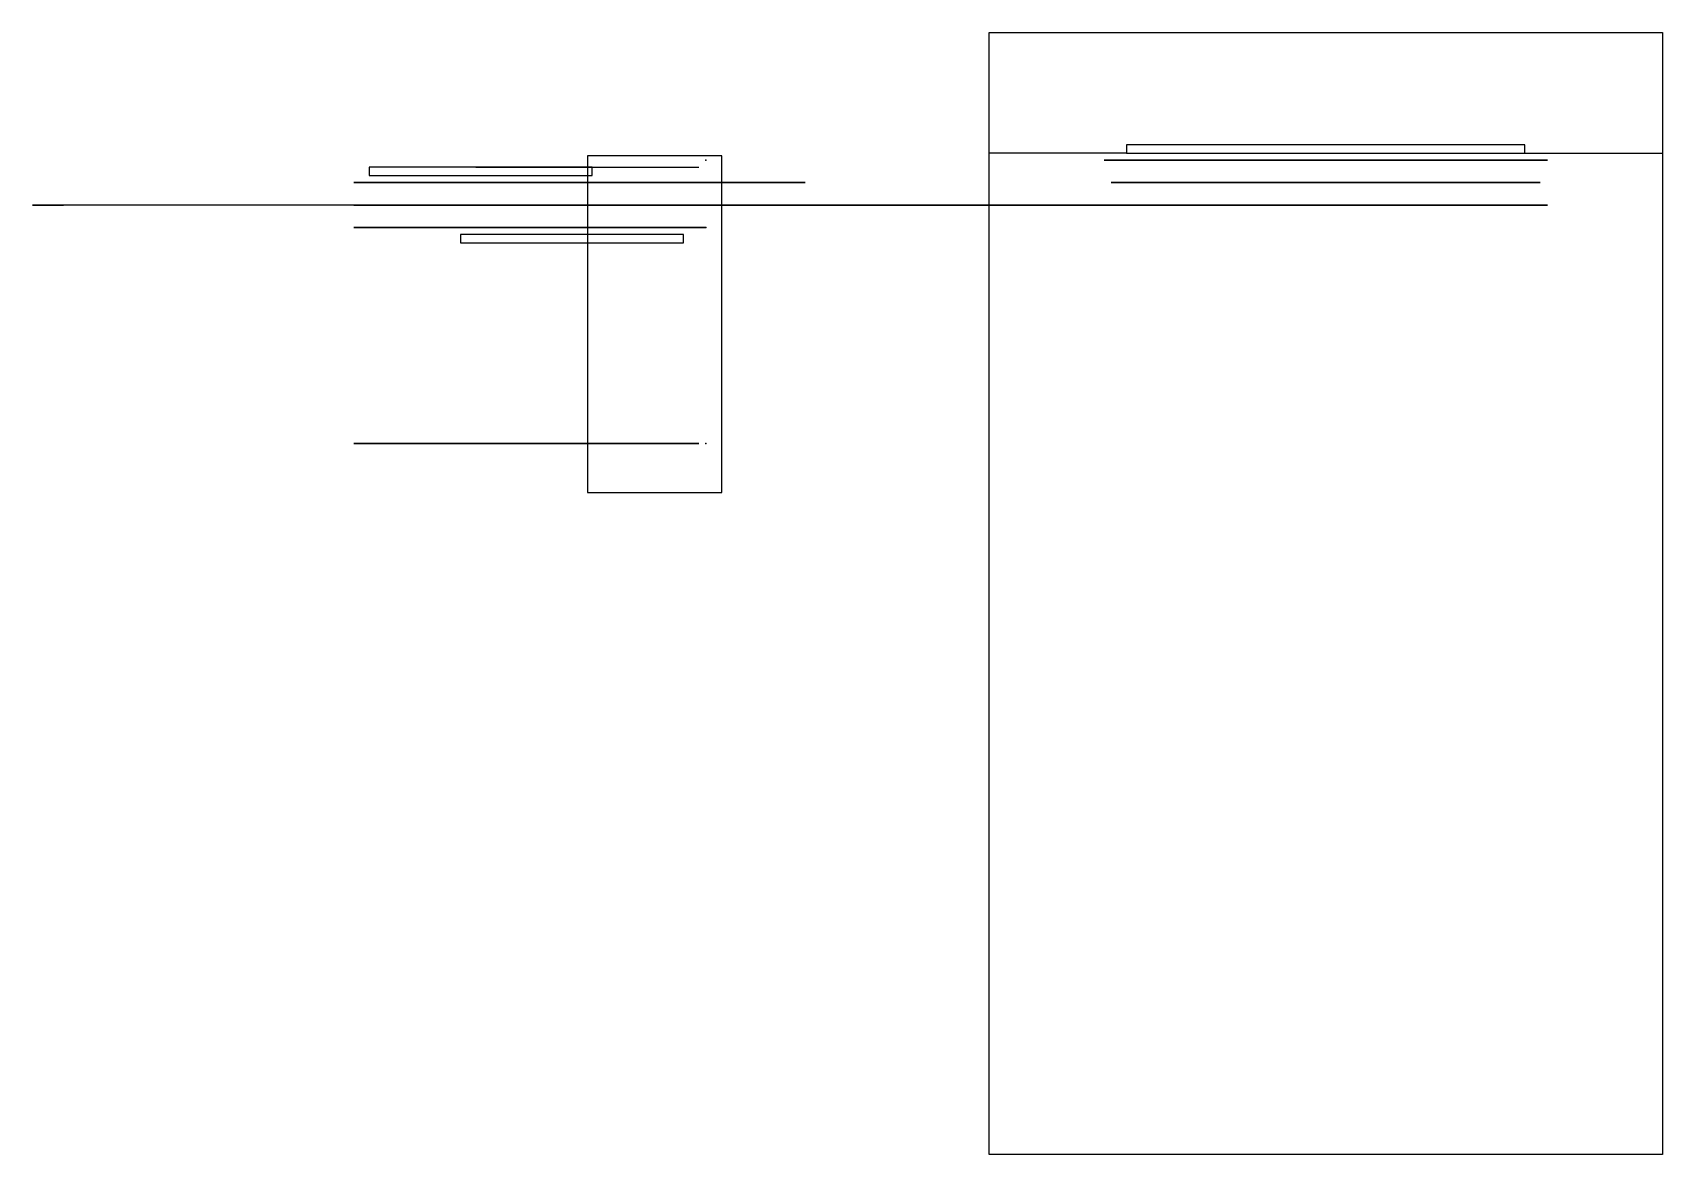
# Model space of a CAD drawing. Header units: centimetres. Extents: x -60 to 85, y -85 to 15.
import ezdxf

# ---------------------------------------------------------------- set-up
doc = ezdxf.new("R2010")
doc.units = ezdxf.units.CM
doc.header["$MEASUREMENT"] = 0
for name, color, linetype in [('Mesa v2_Sketch1', 7, 'Continuous'), ('Mesa v2_Sketch10', 7, 'Continuous'), ('Mesa v2_Sketch11', 7, 'Continuous'), ('Mesa v2_Sketch12', 7, 'Continuous'), ('Mesa v2_Sketch13', 7, 'Continuous'), ('Mesa v2_Sketch14', 7, 'Continuous'), ('Mesa v2_Sketch15', 7, 'Continuous'), ('Mesa v2_Sketch16', 7, 'Continuous'), ('Mesa v2_Sketch17', 7, 'Continuous'), ('Mesa v2_Sketch2', 7, 'Continuous'), ('Mesa v2_Sketch3', 7, 'Continuous'), ('Mesa v2_Sketch4', 7, 'Continuous'), ('Mesa v2_Sketch5', 7, 'Continuous'), ('Mesa v2_Sketch6', 7, 'Continuous'), ('Mesa v2_Sketch7', 7, 'Continuous'), ('Mesa v2_Sketch8', 7, 'Continuous'), ('Mesa v2_Sketch9', 7, 'Continuous')]:
    doc.layers.add(name, color=color, linetype=linetype)

msp = doc.modelspace()

# ---------------------------------------------------------------- linework, layer by layer
at = {"layer": 'Mesa v2_Sketch1'}
for p, q in [((73, 0, 4), (2, 0, 4)), ((2, 0, 2), (73, 0, 2)), ((2, 0), (73, 0))]:
    msp.add_line(p, q, dxfattribs=at)
at = {"layer": 'Mesa v2_Sketch1', "extrusion": (0, 1, 0)}
for centre in [(-2, 2), (-37.5, 2)]:
    msp.add_circle(centre, 0.75, dxfattribs=at)
for centre, start, end in [((-2, 2), 270, 90), ((-73, 2), 90, 270)]:
    msp.add_arc(centre, 2, start, end, dxfattribs=at)
at = {"layer": 'Mesa v2_Sketch1'}
for p in [(0, 0), (37.5, 0, 2)]:
    msp.add_point(p, dxfattribs=at)
at = {"layer": 'Mesa v2_Sketch10'}
for p, q in [((-3.19, 2, 1.31), (-31.19, 2, 49.81)), ((-28.81, 2, 51.18), (-0.81, 2, 2.69))]:
    msp.add_line(p, q, dxfattribs=at)
at = {"layer": 'Mesa v2_Sketch10', "extrusion": (0, 1, 0)}
for centre in [(30, 50.5, 2), (16, 26.25, 2)]:
    msp.add_circle(centre, 0.75, dxfattribs=at)
for centre, start, end in [((30, 50.5, 2), 330, 150), ((2, 2, 2), 150, 330)]:
    msp.add_arc(centre, 1.37, start, end, dxfattribs=at)
at = {"layer": 'Mesa v2_Sketch10'}
msp.add_point((0, 2), dxfattribs=at)
at = {"layer": 'Mesa v2_Sketch11'}
for p, q in [((-10.13, 3.37, 52.5), (-30, 3.37, 52.5)), ((-30, 3.37, 52.5), (-30, 2.63, 52.5)), ((-10.13, 2.63, 52.5), (-10.13, 3.37, 52.5)), ((-30, 2.63, 52.5), (-10.13, 2.63, 52.5))]:
    msp.add_line(p, q, dxfattribs=at)
msp.add_point((0, 0, 52.5), dxfattribs=at)
at = {"layer": 'Mesa v2_Sketch12'}
for p, q in [((6.31, 2, 1.32), (-21.69, 2, 49.81)), ((-19.31, 2, 51.18), (8.69, 2, 2.69))]:
    msp.add_line(p, q, dxfattribs=at)
at = {"layer": 'Mesa v2_Sketch12', "extrusion": (0, 1, 0)}
for centre in [(20.5, 50.5, 2), (6.5, 26.25, 2)]:
    msp.add_circle(centre, 0.75, dxfattribs=at)
for centre, start, end in [((20.5, 50.5, 2), 330, 150), ((-7.5, 2, 2), 150, 330)]:
    msp.add_arc(centre, 1.37, start, end, dxfattribs=at)
at = {"layer": 'Mesa v2_Sketch12'}
msp.add_point((0, 2), dxfattribs=at)
at = {"layer": 'Mesa v2_Sketch13'}
for p, q in [((-31.19, 0, 2.69), (-3.19, 0, 51.18)), ((-0.81, 0, 49.81), (-28.81, 0, 1.31))]:
    msp.add_line(p, q, dxfattribs=at)
at = {"layer": 'Mesa v2_Sketch13', "extrusion": (1.22465e-16, 1, -6.16298e-33)}
for centre in [(16, 26.25), (2, 50.5)]:
    msp.add_circle(centre, 0.75, dxfattribs=at)
at = {"layer": 'Mesa v2_Sketch13', "extrusion": (1.22465e-16, 1, 0)}
for centre, start, end in [((30, 2), 210, 30), ((2, 50.5), 30, 210)]:
    msp.add_arc(centre, 1.37, start, end, dxfattribs=at)
at = {"layer": 'Mesa v2_Sketch13'}
msp.add_point((0, 0), dxfattribs=at)
at = {"layer": 'Mesa v2_Sketch14'}
for p, q in [((-3.19, 2, 51.18), (-31.19, 2, 2.69)), ((-28.81, 2, 1.31), (-0.81, 2, 49.81)), ((6.31, 2, 1.32), (-21.69, 2, 49.81)), ((-19.31, 2, 51.18), (8.69, 2, 2.69)), ((-12.83, 2, 34.48), (-9.67, 2, 34.48)), ((-11.25, 2, 37.22), (-11.25, 2, 31.74))]:
    msp.add_line(p, q, dxfattribs=at)
at = {"layer": 'Mesa v2_Sketch14', "extrusion": (0, 1, 0)}
for centre in [(20.5, 50.5, 2), (11.25, 34.48, 2)]:
    msp.add_circle(centre, 0.75, dxfattribs=at)
for centre, start, end in [((20.5, 50.5, 2), 330, 150), ((-7.5, 2, 2), 150, 330)]:
    msp.add_arc(centre, 1.37, start, end, dxfattribs=at)
at = {"layer": 'Mesa v2_Sketch14'}
for p in [(-12.83, 2, 34.48), (-9.67, 2, 34.48), (0, 2)]:
    msp.add_point(p, dxfattribs=at)
at = {"layer": 'Mesa v2_Sketch15'}
for p, q in [((-10.56, 4.37, 52.5), (-10.56, -25.63, 52.5)), ((1.44, 4.37, 52.5), (-10.56, 4.37, 52.5)), ((1.44, -25.63, 52.5), (1.44, 4.37, 52.5)), ((-20.5, 3.37, 52.5), (-0.63, 3.37, 52.5)), ((-2, -2.63, 52.5), (-21.87, -2.63, 52.5)), ((-21.87, -2.63, 52.5), (-21.87, -3.37, 52.5)), ((-2, -3.37, 52.5), (-2, -2.63, 52.5)), ((-21.87, -3.37, 52.5), (-2, -3.37, 52.5)), ((-10.56, -25.63, 52.5), (1.44, -25.63, 52.5))]:
    msp.add_line(p, q, dxfattribs=at)
for p in [(-10.56, 3.37, 52.5), (0, 0, 52.5)]:
    msp.add_point(p, dxfattribs=at)
at = {"layer": 'Mesa v2_Sketch16'}
for p, q in [((-3.19, -21.26, 51.18), (-31.19, -21.26, 2.69)), ((-28.81, -21.26, 1.31), (-0.81, -21.26, 49.81))]:
    msp.add_line(p, q, dxfattribs=at)
at = {"layer": 'Mesa v2_Sketch16', "extrusion": (5.66554e-16, -1, 0)}
for centre in [(-11.25, 34.48, 21.26), (-2, 50.5, 21.26)]:
    msp.add_circle(centre, 0.75, dxfattribs=at)
msp.add_arc((-30, 2, 21.26), 1.37, 150, 330, dxfattribs=at)
at = {"layer": 'Mesa v2_Sketch16', "extrusion": (5.66554e-16, -1, -4.93038e-32)}
msp.add_arc((-2, 50.5, 21.26), 1.37, 330, 150, dxfattribs=at)
at = {"layer": 'Mesa v2_Sketch16'}
msp.add_point((0, -21.26), dxfattribs=at)
at = {"layer": 'Mesa v2_Sketch17'}
for p, q in [((6.31, 2, 1.32), (-21.69, 2, 49.81)), ((-19.31, 2, 51.18), (8.69, 2, 2.69))]:
    msp.add_line(p, q, dxfattribs=at)
at = {"layer": 'Mesa v2_Sketch17', "extrusion": (0, 1, 0)}
for centre in [(20.5, 50.5, 2), (11.25, 34.48, 2)]:
    msp.add_circle(centre, 0.75, dxfattribs=at)
for centre, start, end in [((20.5, 50.5, 2), 330, 150), ((-7.5, 2, 2), 150, 330)]:
    msp.add_arc(centre, 1.37, start, end, dxfattribs=at)
at = {"layer": 'Mesa v2_Sketch17'}
msp.add_point((0, 2), dxfattribs=at)
at = {"layer": 'Mesa v2_Sketch2'}
msp.add_point((0, 0), dxfattribs=at)
at = {"layer": 'Mesa v2_Sketch3'}
for p, q in [((37.5, 4, 61.49), (73, 4, 61.49)), ((73, 4, 65.49), (37.5, 4, 65.49)), ((74.19, 4, 62.8), (38.69, 4, 1.31))]:
    msp.add_line(p, q, dxfattribs=at)
at = {"layer": 'Mesa v2_Sketch3', "extrusion": (1.22465e-16, 1, -6.16298e-33)}
msp.add_circle((-55.25, 32.74, 4), 0.75, dxfattribs=at)
at = {"layer": 'Mesa v2_Sketch3', "extrusion": (1.22465e-16, 1, 0)}
msp.add_circle((-73, 63.49, 4), 0.75, dxfattribs=at)
for centre, radius, start, end in [((-37.5, 63.49, 4), 2, 270, 90), ((-37.5, 2, 4), 1.37, 210, 30), ((-73, 63.49, 4), 1.37, 30, 210), ((-73, 63.49, 4), 2, 90, 270)]:
    msp.add_arc(centre, radius, start, end, dxfattribs=at)
at = {"layer": 'Mesa v2_Sketch3'}
msp.add_point((0, 4), dxfattribs=at)
at = {"layer": 'Mesa v2_Sketch4'}
for p, q in [((25.25, 15.37, 65.49), (85.25, 15.37, 65.49)), ((25.25, -84.63, 65.49), (25.25, 15.37, 65.49)), ((85.25, 15.37, 65.49), (85.25, -84.63, 65.49)), ((37.5, 4.63, 65.49), (25.25, 4.63, 65.49)), ((73, 5.37, 65.49), (37.5, 5.37, 65.49)), ((37.5, 5.37, 65.49), (37.5, 4.63, 65.49)), ((37.5, 4.63, 65.49), (73, 4.63, 65.49)), ((73, 4.63, 65.49), (73, 5.37, 65.49)), ((73, 4.63, 65.49), (85.25, 4.63, 65.49)), ((85.25, -84.63, 65.49), (25.25, -84.63, 65.49))]:
    msp.add_line(p, q, dxfattribs=at)
msp.add_point((0, 0, 65.49), dxfattribs=at)
at = {"layer": 'Mesa v2_Sketch5'}
for p, q in [((36.31, 4, 2.69), (71.81, 4, 64.17)), ((74.19, 4, 62.8), (38.69, 4, 1.31))]:
    msp.add_line(p, q, dxfattribs=at)
at = {"layer": 'Mesa v2_Sketch5', "extrusion": (1.22465e-16, 1, -6.16298e-33)}
msp.add_circle((-55.25, 32.74, 4), 0.75, dxfattribs=at)
at = {"layer": 'Mesa v2_Sketch5', "extrusion": (1.22465e-16, 1, 0)}
msp.add_circle((-73, 63.49, 4), 0.75, dxfattribs=at)
msp.add_arc((-37.5, 2, 4), 1.37, 210, 30, dxfattribs=at)
at = {"layer": 'Mesa v2_Sketch5', "extrusion": (1.22465e-16, 1, 6.16298e-33)}
msp.add_arc((-73, 63.49, 4), 1.37, 30, 210, dxfattribs=at)
at = {"layer": 'Mesa v2_Sketch5'}
msp.add_point((0, 4), dxfattribs=at)
at = {"layer": 'Mesa v2_Sketch6'}
for p, q in [((71.81, 2, 1.31), (36.31, 2, 62.8)), ((38.69, 2, 64.17), (74.19, 2, 2.69))]:
    msp.add_line(p, q, dxfattribs=at)
at = {"layer": 'Mesa v2_Sketch6', "extrusion": (0, 1, 0)}
for centre in [(-37.5, 63.49, 2), (-55.25, 32.74, 2)]:
    msp.add_circle(centre, 0.75, dxfattribs=at)
for centre, start, end in [((-37.5, 63.49, 2), 330, 150), ((-73, 2, 2), 150, 330)]:
    msp.add_arc(centre, 1.37, start, end, dxfattribs=at)
at = {"layer": 'Mesa v2_Sketch6'}
msp.add_point((0, 2), dxfattribs=at)
at = {"layer": 'Mesa v2_Sketch7'}
for p, q in [((71.27, 0, 1), (35.77, 0, 62.49)), ((36.31, 0, 62.8), (71.81, 0, 1.31)), ((74.19, 0, 2.69), (38.69, 0, 64.17)), ((39.23, 0, 64.49), (74.73, 0, 3)), ((69.95, 0, 3.29), (68.95, 0, 5.02)), ((68.95, 0, 5.02), (72.41, 0, 7.02)), ((73.41, 0, 5.29), (69.95, 0, 3.29)), ((72.41, 0, 7.02), (73.41, 0, 5.29))]:
    msp.add_line(p, q, dxfattribs=at)
at = {"layer": 'Mesa v2_Sketch7', "extrusion": (0, -1, 0)}
for centre in [(37.5, 63.49), (55.25, 32.74)]:
    msp.add_circle(centre, 0.75, dxfattribs=at)
for centre, start, end in [((37.5, 63.49), 30, 210), ((73, 2), 210, 30)]:
    msp.add_arc(centre, 1.37, start, end, dxfattribs=at)
at = {"layer": 'Mesa v2_Sketch7'}
msp.add_point((0, 0), dxfattribs=at)
at = {"layer": 'Mesa v2_Sketch8'}
for p, q in [((-2, 0), (-58, 0)), ((-2, 0, 4), (-58, 0, 4)), ((-2, 0, 2), (-58, 0, 2))]:
    msp.add_line(p, q, dxfattribs=at)
at = {"layer": 'Mesa v2_Sketch8', "extrusion": (0, 1, 0)}
for centre in [(58, 2), (30, 2)]:
    msp.add_circle(centre, 0.75, dxfattribs=at)
for centre, start, end in [((58, 2), 270, 90), ((2, 2), 90, 270)]:
    msp.add_arc(centre, 2, start, end, dxfattribs=at)
at = {"layer": 'Mesa v2_Sketch8'}
msp.add_point((0, 0), dxfattribs=at)
at = {"layer": 'Mesa v2_Sketch9'}
for p, q in [((-3.19, -2, 51.18), (-31.19, -2, 2.69)), ((-28.81, -2, 1.31), (-0.81, -2, 49.81)), ((-22.5, -2, 52.5), (-2, -2, 52.5)), ((-2, -2, 48.5), (-22.5, -2, 48.5)), ((-22.5, -2, 48.5), (-22.5, -2, 52.5)), ((-2, -2, 52.5), (-2, -2, 48.5))]:
    msp.add_line(p, q, dxfattribs=at)
at = {"layer": 'Mesa v2_Sketch9', "extrusion": (-1.22465e-16, -1, 6.16298e-33)}
for centre in [(-16, 26.25, 2), (-2, 50.5, 2)]:
    msp.add_circle(centre, 0.75, dxfattribs=at)
at = {"layer": 'Mesa v2_Sketch9', "extrusion": (-1.22465e-16, -1, 0)}
for radius in [2, 0.75]:
    msp.add_circle((-2, 50.5, 2), radius, dxfattribs=at)
msp.add_arc((-30, 2, 2), 1.37, 150, 330, dxfattribs=at)
at = {"layer": 'Mesa v2_Sketch9', "extrusion": (-1.22465e-16, -1, 6.16298e-33)}
msp.add_arc((-2, 50.5, 2), 1.37, 330, 150, dxfattribs=at)
at = {"layer": 'Mesa v2_Sketch9'}
msp.add_point((0, -2), dxfattribs=at)

doc.saveas('drawing.dxf')
